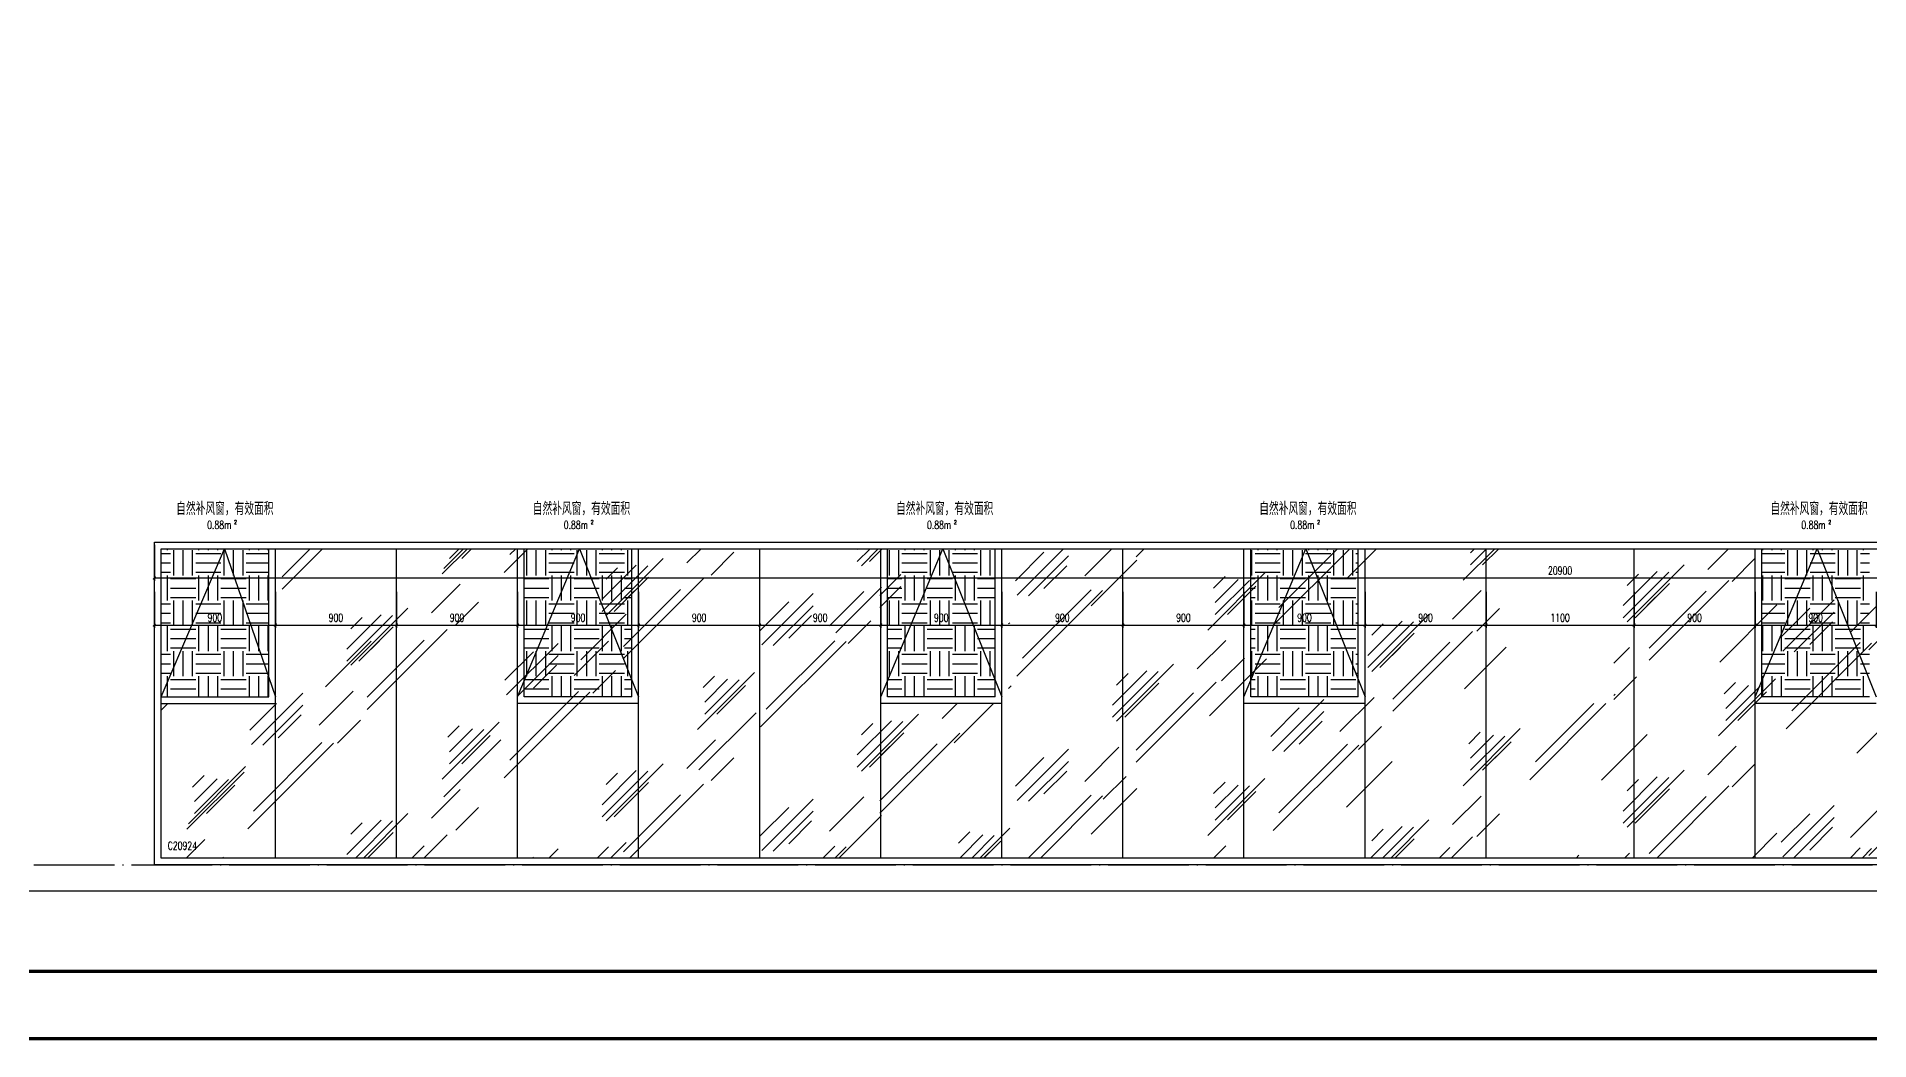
# Model space of a CAD drawing. Extents: x -4210259 to 293730, y -7499 to 868879.
# Drawn here: x -1084745 to -1071121, y 421208 to 428670 of the extents above; entities that cross this region are included whole.
import ezdxf
from ezdxf.enums import TextEntityAlignment as Align

# ---------------------------------------------------------------- set-up
doc = ezdxf.new("R2010")
doc.units = 0
doc.header["$LTSCALE"] = 1000
doc.header["$MEASUREMENT"] = 0
doc.linetypes.add('DOTE', pattern=[2.42, 2, -0.2, 0.02, -0.2])
doc.layers.get('Defpoints').update_dxf_attribs({"color": 210})
for name, color, linetype in [('0-cxFrame', 155, 'Continuous'), ('A-AXIS-DOTE', 14, 'DOTE'), ('A-CURTAIN', 134, 'Continuous'), ('A-LIN-V', 9, 'Continuous'), ('A-WINDOW', 140, 'Continuous'), ('A-门窗表显示尺寸', 160, 'Continuous'), ('SPACE', 7, 'Continuous'), ('SPACE_HATCH', 8, 'Continuous'), ('参考线', 8, 'Continuous')]:
    doc.layers.add(name, color=color, linetype=linetype)
doc.layers.add('0-cxText', color=131, linetype='Continuous', lineweight=25)
doc.layers.add('A-WALL-HATCH', color=8, linetype='Continuous', lineweight=13)
doc.styles.add('_TCH_SPACE', font='SIMPLEX', dxfattribs={"height": 5, "bigfont": 'GBCBIG'})
doc.styles.add('A-DIM_T3', font='SIMPLEX', dxfattribs={"width": 0.705882, "bigfont": 'GBCBIG'})
doc.styles.add('A-STANDARD', font='SIMPLEX', dxfattribs={"bigfont": 'GBCBIG'})
doc.styles.add('cx_tuming', font='')
doc.styles.add('cx_tuqian1', font='')
doc.styles.add('黑体', font='', dxfattribs={"height": 12})
doc.styles.get('cx_tuming').set_extended_font_data('SimHei')
doc.styles.get('cx_tuqian1').set_extended_font_data('SimSun')
doc.styles.get('黑体').set_extended_font_data('SimHei')
doc.dimstyles.new('A-DIM&&20', dxfattribs={"dimtxt": 59.5, "dimasz": 20, "dimexe": 20, "dimexo": 20, "dimgap": 25.25, "dimtad": 1, "dimdec": 0, "dimzin": 0, "dimdsep": 46, "dimtxsty": 'A-DIM_T3', "dimblk": 'ARCHTICK', "dimcen": 0.09, "dimclrt": 7, "dimazin": 2, "dimtfac": 1, "dimtdec": 0, "dimtix": 1, "dimtmove": 2, "dimatfit": 3, "dimfxl": 0, "dimtolj": 1, "dimtzin": 0, "dimarcsym": 0})
pattern_1 = [(0, (0, 0), (187.5, 187.5), [187.5, -187.5]), (0, (0, 70.31), (187.5, 187.5), [187.5, -187.5]), (0, (0, 140.62), (187.5, 187.5), [187.5, -187.5]), (90, (23.44, 164.06), (-187.5, 187.5), [187.5, -187.5]), (90, (93.75, 164.06), (-187.5, 187.5), [187.5, -187.5]), (90, (164.06, 164.06), (-187.5, 187.5), [187.5, -187.5])]

# ---------------------------------------------------------------- blocks, each defined once
blk = doc.blocks.new('TK22.A1 L(Dragon)')
at = {"layer": '0-cxFrame', "color": 7, "const_width": 0.5}
blk.add_lwpolyline([(0, 0), (-841, 0), (-841, 594), (0, 594)], close=True, dxfattribs=at)
at = {"layer": '0-cxFrame', "const_width": 0.5}
blk.add_lwpolyline([(-80, 10), (-821, 10), (-821, 584), (-80, 584)], close=True, dxfattribs=at)
at = {"style": '黑体', "flags": 4}
blk.add_attdef('图幅', text='', height=3.3, dxfattribs=at).set_placement((-40, 3), align=Align.RIGHT)
at = {"layer": '0-cxText', "flags": 4}
for tag, height, style, p in [('建设单位', 3.5, 'cx_tuming', (-45, 240)), ('项目名称', 3.5, 'cx_tuming', (-45, 210)), ('子项名称', 3.5, 'cx_tuming', (-45, 180)), ('工程编号', 3.3, 'cx_tuqian1', (-35, 165)), ('图名1', 3.5, 'cx_tuming', (-45, 87)), ('图名2', 3.5, 'cx_tuming', (-45, 79)), ('图名3', 3.5, 'cx_tuming', (-45, 71)), ('出图日期', 3.3, 'cx_tuqian1', (-39, 60)), ('专业', 3.3, 'cx_tuqian1', (-55, 52)), ('图号', 3.3, 'cx_tuqian1', (-55, 44)), ('版次', 3.3, 'cx_tuqian1', (-20, 44))]:
    blk.add_attdef(tag, text='', height=height, dxfattribs=dict(at, style=style)).set_placement(p, align=Align.MIDDLE)
at = {"layer": 'Defpoints', "color": 6, "flags": 4}
for tag, height, style, p in [('tufu', 3.3, '黑体', (-12, 12)), ('dwfname', 4, 'cx_tuqian1', (-80, 3))]:
    blk.add_attdef(tag, text='', height=height, dxfattribs=dict(at, style=style)).set_placement(p, align=Align.RIGHT)
blk = doc.blocks.new('_ArchTick')
at = {"color": 0, "linetype": 'ByBlock', "const_width": 0.4}
blk.add_lwpolyline([(-0.5, -0.5), (0.5, 0.5)], dxfattribs=at)
blk = doc.blocks.new('*D1271')
at = {"layer": 'A-门窗表显示尺寸', "color": 0, "lineweight": -2}
for p, q in [((161899, 519617), (161899, 519350)), ((182799, 519617), (182799, 519350)), ((161899, 519370), (182799, 519370))]:
    blk.add_line(p, q, dxfattribs=at)
at = {"layer": 'Defpoints', "color": 0}
for p in [(161899, 519637), (182799, 519637), (182799, 519370)]:
    blk.add_point(p, dxfattribs=at)
at = {"layer": 'A-门窗表显示尺寸', "color": 0, "lineweight": -2, "xscale": 20, "yscale": 20, "zscale": 20, "rotation": 180}
blk.add_blockref('_ArchTick', (161899, 519370), dxfattribs=at)
at = {"layer": 'A-门窗表显示尺寸', "color": 0, "lineweight": -2, "xscale": 20, "yscale": 20, "zscale": 20}
blk.add_blockref('_ArchTick', (182799, 519370), dxfattribs=at)
at = {"layer": 'A-门窗表显示尺寸', "color": 7, "insert": (172349, 519425), "char_height": 59.5, "attachment_point": 5, "style": 'A-DIM_T3'}
blk.add_mtext('\\A1;20900', dxfattribs=at)
blk = doc.blocks.new('*D1283')
at = {"layer": 'A-门窗表显示尺寸', "color": 0, "lineweight": -2}
for p, q in [((173799, 519267), (173799, 519000)), ((174699, 519267), (174699, 519000)), ((173799, 519020), (174699, 519020))]:
    blk.add_line(p, q, dxfattribs=at)
at = {"layer": 'Defpoints', "color": 0}
for p in [(173799, 519287), (174699, 519287), (174699, 519020)]:
    blk.add_point(p, dxfattribs=at)
at = {"layer": 'A-门窗表显示尺寸', "color": 0, "lineweight": -2, "xscale": 20, "yscale": 20, "zscale": 20, "rotation": 180}
blk.add_blockref('_ArchTick', (173799, 519020), dxfattribs=at)
at = {"layer": 'A-门窗表显示尺寸', "color": 0, "lineweight": -2, "xscale": 20, "yscale": 20, "zscale": 20}
blk.add_blockref('_ArchTick', (174699, 519020), dxfattribs=at)
at = {"layer": 'A-门窗表显示尺寸', "color": 7, "insert": (174249, 519075), "char_height": 59.5, "attachment_point": 5, "style": 'A-DIM_T3'}
blk.add_mtext('\\A1;900', dxfattribs=at)
blk = doc.blocks.new('*D1284')
at = {"layer": 'A-门窗表显示尺寸', "color": 0, "lineweight": -2}
for p, q in [((172899, 519267), (172899, 519000)), ((173799, 519267), (173799, 519000)), ((172899, 519020), (173799, 519020))]:
    blk.add_line(p, q, dxfattribs=at)
at = {"layer": 'Defpoints', "color": 0}
for p in [(172899, 519287), (173799, 519287), (173799, 519020)]:
    blk.add_point(p, dxfattribs=at)
at = {"layer": 'A-门窗表显示尺寸', "color": 0, "lineweight": -2, "xscale": 20, "yscale": 20, "zscale": 20, "rotation": 180}
blk.add_blockref('_ArchTick', (172899, 519020), dxfattribs=at)
at = {"layer": 'A-门窗表显示尺寸', "color": 0, "lineweight": -2, "xscale": 20, "yscale": 20, "zscale": 20}
blk.add_blockref('_ArchTick', (173799, 519020), dxfattribs=at)
at = {"layer": 'A-门窗表显示尺寸', "color": 7, "insert": (173349, 519075), "char_height": 59.5, "attachment_point": 5, "style": 'A-DIM_T3'}
blk.add_mtext('\\A1;900', dxfattribs=at)
blk = doc.blocks.new('*D1285')
at = {"layer": 'A-门窗表显示尺寸', "color": 0, "lineweight": -2}
for p, q in [((171799, 519267), (171799, 519000)), ((172899, 519267), (172899, 519000)), ((171799, 519020), (172899, 519020))]:
    blk.add_line(p, q, dxfattribs=at)
at = {"layer": 'Defpoints', "color": 0}
for p in [(171799, 519287), (172899, 519287), (172899, 519020)]:
    blk.add_point(p, dxfattribs=at)
at = {"layer": 'A-门窗表显示尺寸', "color": 0, "lineweight": -2, "xscale": 20, "yscale": 20, "zscale": 20, "rotation": 180}
blk.add_blockref('_ArchTick', (171799, 519020), dxfattribs=at)
at = {"layer": 'A-门窗表显示尺寸', "color": 0, "lineweight": -2, "xscale": 20, "yscale": 20, "zscale": 20}
blk.add_blockref('_ArchTick', (172899, 519020), dxfattribs=at)
at = {"layer": 'A-门窗表显示尺寸', "color": 7, "insert": (172349, 519075), "char_height": 59.5, "attachment_point": 5, "style": 'A-DIM_T3'}
blk.add_mtext('\\A1;1100', dxfattribs=at)
blk = doc.blocks.new('*D1286')
at = {"layer": 'A-门窗表显示尺寸', "color": 0, "lineweight": -2}
for p, q in [((170899, 519267), (170899, 519000)), ((171799, 519267), (171799, 519000)), ((170899, 519020), (171799, 519020))]:
    blk.add_line(p, q, dxfattribs=at)
at = {"layer": 'Defpoints', "color": 0}
for p in [(170899, 519287), (171799, 519287), (171799, 519020)]:
    blk.add_point(p, dxfattribs=at)
at = {"layer": 'A-门窗表显示尺寸', "color": 0, "lineweight": -2, "xscale": 20, "yscale": 20, "zscale": 20, "rotation": 180}
blk.add_blockref('_ArchTick', (170899, 519020), dxfattribs=at)
at = {"layer": 'A-门窗表显示尺寸', "color": 0, "lineweight": -2, "xscale": 20, "yscale": 20, "zscale": 20}
blk.add_blockref('_ArchTick', (171799, 519020), dxfattribs=at)
at = {"layer": 'A-门窗表显示尺寸', "color": 7, "insert": (171349, 519075), "char_height": 59.5, "attachment_point": 5, "style": 'A-DIM_T3'}
blk.add_mtext('\\A1;900', dxfattribs=at)
blk = doc.blocks.new('*D1287')
at = {"layer": 'A-门窗表显示尺寸', "color": 0, "lineweight": -2}
for p, q in [((169999, 519267), (169999, 519000)), ((170899, 519267), (170899, 519000)), ((169999, 519020), (170899, 519020))]:
    blk.add_line(p, q, dxfattribs=at)
at = {"layer": 'Defpoints', "color": 0}
for p in [(169999, 519287), (170899, 519287), (170899, 519020)]:
    blk.add_point(p, dxfattribs=at)
at = {"layer": 'A-门窗表显示尺寸', "color": 0, "lineweight": -2, "xscale": 20, "yscale": 20, "zscale": 20, "rotation": 180}
blk.add_blockref('_ArchTick', (169999, 519020), dxfattribs=at)
at = {"layer": 'A-门窗表显示尺寸', "color": 0, "lineweight": -2, "xscale": 20, "yscale": 20, "zscale": 20}
blk.add_blockref('_ArchTick', (170899, 519020), dxfattribs=at)
at = {"layer": 'A-门窗表显示尺寸', "color": 7, "insert": (170449, 519075), "char_height": 59.5, "attachment_point": 5, "style": 'A-DIM_T3'}
blk.add_mtext('\\A1;900', dxfattribs=at)
blk = doc.blocks.new('*D1288')
at = {"layer": 'A-门窗表显示尺寸', "color": 0, "lineweight": -2}
for p, q in [((169099, 519267), (169099, 519000)), ((169999, 519267), (169999, 519000)), ((169099, 519020), (169999, 519020))]:
    blk.add_line(p, q, dxfattribs=at)
at = {"layer": 'Defpoints', "color": 0}
for p in [(169099, 519287), (169999, 519287), (169999, 519020)]:
    blk.add_point(p, dxfattribs=at)
at = {"layer": 'A-门窗表显示尺寸', "color": 0, "lineweight": -2, "xscale": 20, "yscale": 20, "zscale": 20, "rotation": 180}
blk.add_blockref('_ArchTick', (169099, 519020), dxfattribs=at)
at = {"layer": 'A-门窗表显示尺寸', "color": 0, "lineweight": -2, "xscale": 20, "yscale": 20, "zscale": 20}
blk.add_blockref('_ArchTick', (169999, 519020), dxfattribs=at)
at = {"layer": 'A-门窗表显示尺寸', "color": 7, "insert": (169549, 519075), "char_height": 59.5, "attachment_point": 5, "style": 'A-DIM_T3'}
blk.add_mtext('\\A1;900', dxfattribs=at)
blk = doc.blocks.new('*D1289')
at = {"layer": 'A-门窗表显示尺寸', "color": 0, "lineweight": -2}
for p, q in [((168199, 519267), (168199, 519000)), ((169099, 519267), (169099, 519000)), ((168199, 519020), (169099, 519020))]:
    blk.add_line(p, q, dxfattribs=at)
at = {"layer": 'Defpoints', "color": 0}
for p in [(168199, 519287), (169099, 519287), (169099, 519020)]:
    blk.add_point(p, dxfattribs=at)
at = {"layer": 'A-门窗表显示尺寸', "color": 0, "lineweight": -2, "xscale": 20, "yscale": 20, "zscale": 20, "rotation": 180}
blk.add_blockref('_ArchTick', (168199, 519020), dxfattribs=at)
at = {"layer": 'A-门窗表显示尺寸', "color": 0, "lineweight": -2, "xscale": 20, "yscale": 20, "zscale": 20}
blk.add_blockref('_ArchTick', (169099, 519020), dxfattribs=at)
at = {"layer": 'A-门窗表显示尺寸', "color": 7, "insert": (168649, 519075), "char_height": 59.5, "attachment_point": 5, "style": 'A-DIM_T3'}
blk.add_mtext('\\A1;900', dxfattribs=at)
blk = doc.blocks.new('*D1290')
at = {"layer": 'A-门窗表显示尺寸', "color": 0, "lineweight": -2}
for p, q in [((167299, 519267), (167299, 519000)), ((168199, 519267), (168199, 519000)), ((167299, 519020), (168199, 519020))]:
    blk.add_line(p, q, dxfattribs=at)
at = {"layer": 'Defpoints', "color": 0}
for p in [(167299, 519287), (168199, 519287), (168199, 519020)]:
    blk.add_point(p, dxfattribs=at)
at = {"layer": 'A-门窗表显示尺寸', "color": 0, "lineweight": -2, "xscale": 20, "yscale": 20, "zscale": 20, "rotation": 180}
blk.add_blockref('_ArchTick', (167299, 519020), dxfattribs=at)
at = {"layer": 'A-门窗表显示尺寸', "color": 0, "lineweight": -2, "xscale": 20, "yscale": 20, "zscale": 20}
blk.add_blockref('_ArchTick', (168199, 519020), dxfattribs=at)
at = {"layer": 'A-门窗表显示尺寸', "color": 7, "insert": (167749, 519075), "char_height": 59.5, "attachment_point": 5, "style": 'A-DIM_T3'}
blk.add_mtext('\\A1;900', dxfattribs=at)
blk = doc.blocks.new('*D1291')
at = {"layer": 'A-门窗表显示尺寸', "color": 0, "lineweight": -2}
for p, q in [((166399, 519267), (166399, 519000)), ((167299, 519267), (167299, 519000)), ((166399, 519020), (167299, 519020))]:
    blk.add_line(p, q, dxfattribs=at)
at = {"layer": 'Defpoints', "color": 0}
for p in [(166399, 519287), (167299, 519287), (167299, 519020)]:
    blk.add_point(p, dxfattribs=at)
at = {"layer": 'A-门窗表显示尺寸', "color": 0, "lineweight": -2, "xscale": 20, "yscale": 20, "zscale": 20, "rotation": 180}
blk.add_blockref('_ArchTick', (166399, 519020), dxfattribs=at)
at = {"layer": 'A-门窗表显示尺寸', "color": 0, "lineweight": -2, "xscale": 20, "yscale": 20, "zscale": 20}
blk.add_blockref('_ArchTick', (167299, 519020), dxfattribs=at)
at = {"layer": 'A-门窗表显示尺寸', "color": 7, "insert": (166849, 519075), "char_height": 59.5, "attachment_point": 5, "style": 'A-DIM_T3'}
blk.add_mtext('\\A1;900', dxfattribs=at)
blk = doc.blocks.new('*D1292')
at = {"layer": 'A-门窗表显示尺寸', "color": 0, "lineweight": -2}
for p, q in [((165499, 519267), (165499, 519000)), ((166399, 519267), (166399, 519000)), ((165499, 519020), (166399, 519020))]:
    blk.add_line(p, q, dxfattribs=at)
at = {"layer": 'Defpoints', "color": 0}
for p in [(165499, 519287), (166399, 519287), (166399, 519020)]:
    blk.add_point(p, dxfattribs=at)
at = {"layer": 'A-门窗表显示尺寸', "color": 0, "lineweight": -2, "xscale": 20, "yscale": 20, "zscale": 20, "rotation": 180}
blk.add_blockref('_ArchTick', (165499, 519020), dxfattribs=at)
at = {"layer": 'A-门窗表显示尺寸', "color": 0, "lineweight": -2, "xscale": 20, "yscale": 20, "zscale": 20}
blk.add_blockref('_ArchTick', (166399, 519020), dxfattribs=at)
at = {"layer": 'A-门窗表显示尺寸', "color": 7, "insert": (165949, 519075), "char_height": 59.5, "attachment_point": 5, "style": 'A-DIM_T3'}
blk.add_mtext('\\A1;900', dxfattribs=at)
blk = doc.blocks.new('*D1293')
at = {"layer": 'A-门窗表显示尺寸', "color": 0, "lineweight": -2}
for p, q in [((164599, 519267), (164599, 519000)), ((165499, 519267), (165499, 519000)), ((164599, 519020), (165499, 519020))]:
    blk.add_line(p, q, dxfattribs=at)
at = {"layer": 'Defpoints', "color": 0}
for p in [(164599, 519287), (165499, 519287), (165499, 519020)]:
    blk.add_point(p, dxfattribs=at)
at = {"layer": 'A-门窗表显示尺寸', "color": 0, "lineweight": -2, "xscale": 20, "yscale": 20, "zscale": 20, "rotation": 180}
blk.add_blockref('_ArchTick', (164599, 519020), dxfattribs=at)
at = {"layer": 'A-门窗表显示尺寸', "color": 0, "lineweight": -2, "xscale": 20, "yscale": 20, "zscale": 20}
blk.add_blockref('_ArchTick', (165499, 519020), dxfattribs=at)
at = {"layer": 'A-门窗表显示尺寸', "color": 7, "insert": (165049, 519075), "char_height": 59.5, "attachment_point": 5, "style": 'A-DIM_T3'}
blk.add_mtext('\\A1;900', dxfattribs=at)
blk = doc.blocks.new('*D1294')
at = {"layer": 'A-门窗表显示尺寸', "color": 0, "lineweight": -2}
for p, q in [((163699, 519267), (163699, 519000)), ((164599, 519267), (164599, 519000)), ((163699, 519020), (164599, 519020))]:
    blk.add_line(p, q, dxfattribs=at)
at = {"layer": 'Defpoints', "color": 0}
for p in [(163699, 519287), (164599, 519287), (164599, 519020)]:
    blk.add_point(p, dxfattribs=at)
at = {"layer": 'A-门窗表显示尺寸', "color": 0, "lineweight": -2, "xscale": 20, "yscale": 20, "zscale": 20, "rotation": 180}
blk.add_blockref('_ArchTick', (163699, 519020), dxfattribs=at)
at = {"layer": 'A-门窗表显示尺寸', "color": 0, "lineweight": -2, "xscale": 20, "yscale": 20, "zscale": 20}
blk.add_blockref('_ArchTick', (164599, 519020), dxfattribs=at)
at = {"layer": 'A-门窗表显示尺寸', "color": 7, "insert": (164149, 519075), "char_height": 59.5, "attachment_point": 5, "style": 'A-DIM_T3'}
blk.add_mtext('\\A1;900', dxfattribs=at)
blk = doc.blocks.new('*D1295')
at = {"layer": 'A-门窗表显示尺寸', "color": 0, "lineweight": -2}
for p, q in [((162799, 519267), (162799, 519000)), ((163699, 519267), (163699, 519000)), ((162799, 519020), (163699, 519020))]:
    blk.add_line(p, q, dxfattribs=at)
at = {"layer": 'Defpoints', "color": 0}
for p in [(162799, 519287), (163699, 519287), (163699, 519020)]:
    blk.add_point(p, dxfattribs=at)
at = {"layer": 'A-门窗表显示尺寸', "color": 0, "lineweight": -2, "xscale": 20, "yscale": 20, "zscale": 20, "rotation": 180}
blk.add_blockref('_ArchTick', (162799, 519020), dxfattribs=at)
at = {"layer": 'A-门窗表显示尺寸', "color": 0, "lineweight": -2, "xscale": 20, "yscale": 20, "zscale": 20}
blk.add_blockref('_ArchTick', (163699, 519020), dxfattribs=at)
at = {"layer": 'A-门窗表显示尺寸', "color": 7, "insert": (163249, 519075), "char_height": 59.5, "attachment_point": 5, "style": 'A-DIM_T3'}
blk.add_mtext('\\A1;900', dxfattribs=at)
blk = doc.blocks.new('*D1296')
at = {"layer": 'A-门窗表显示尺寸', "color": 0, "lineweight": -2}
for p, q in [((161899, 519267), (161899, 519000)), ((162799, 519267), (162799, 519000)), ((161899, 519020), (162799, 519020))]:
    blk.add_line(p, q, dxfattribs=at)
at = {"layer": 'Defpoints', "color": 0}
for p in [(161899, 519287), (162799, 519287), (162799, 519020)]:
    blk.add_point(p, dxfattribs=at)
at = {"layer": 'A-门窗表显示尺寸', "color": 0, "lineweight": -2, "xscale": 20, "yscale": 20, "zscale": 20, "rotation": 180}
blk.add_blockref('_ArchTick', (161899, 519020), dxfattribs=at)
at = {"layer": 'A-门窗表显示尺寸', "color": 0, "lineweight": -2, "xscale": 20, "yscale": 20, "zscale": 20}
blk.add_blockref('_ArchTick', (162799, 519020), dxfattribs=at)
at = {"layer": 'A-门窗表显示尺寸', "color": 7, "insert": (162349, 519075), "char_height": 59.5, "attachment_point": 5, "style": 'A-DIM_T3'}
blk.add_mtext('\\A1;900', dxfattribs=at)
blk = doc.blocks.new('C21024-M')
at = {"layer": 'SPACE', "color": 1, "style": '_TCH_SPACE'}
for p in [(162061.7, 519837.5), (164712.5, 519837.5), (164712.5, 519837.5), (167412.5, 519837.5), (167412.5, 519837.5), (170112.5, 519837.5), (170112.5, 519837.5), (173912.5, 519837.5), (173912.5, 519837.5)]:
    blk.add_text('自然补风窗，有效面积', height=96.45, dxfattribs=at).set_placement(p)
at = {"layer": 'SPACE', "color": 1, "style": '_TCH_SPACE', "width": 0.705882}
for s, height, p in [('0.88m', 59.5, (162291.9, 519735.1)), ('2', 29.8, (162491.9, 519770.1)), ('0.88m', 59.5, (164942.7, 519735.1)), ('0.88m', 59.5, (164942.7, 519735.1)), ('2', 29.8, (165142.7, 519770.1)), ('2', 29.8, (165142.7, 519770.1)), ('0.88m', 59.5, (167642.7, 519735.1)), ('0.88m', 59.5, (167642.7, 519735.1)), ('2', 29.8, (167842.7, 519770.1)), ('2', 29.8, (167842.7, 519770.1)), ('0.88m', 59.5, (170342.7, 519735.1)), ('0.88m', 59.5, (170342.7, 519735.1)), ('2', 29.8, (170542.7, 519770.1)), ('2', 29.8, (170542.7, 519770.1)), ('0.88m', 59.5, (174142.7, 519735.1)), ('0.88m', 59.5, (174142.7, 519735.1)), ('2', 29.8, (174342.7, 519770.1)), ('2', 29.8, (174342.7, 519770.1))]:
    blk.add_text(s, height=height, dxfattribs=at).set_placement(p)
blk.add_wipeout([(161899.3, 517237.5), (182799.3, 517237.5), (182799.3, 519637.5), (161899.3, 519637.5)]).dxf.layer = '参考线'
at = {"layer": 'A-WALL-HATCH'}
h = blk.add_hatch(dxfattribs=at)
h.set_pattern_fill('玻璃2', color=256, scale=100, angle=180)
h.set_pattern_definition([(45, (1568211.1, 60), (0, 1527.35065), [600, -360, 600, -360, 240, -523.2816]), (45, (1568181.1, 90), (0, 1527.35065), [480, -600, 360, -360, 420, -463.2816]), (45, (1568181.1, 180), (0, 1527.35065), [360, -720, 240, -360, 540, -463.2816]), (45, (1568271.1, 90), (0, 1527.35065), [360, -720, 300, -1303.2815]), (45, (1568361.1, 180), (0, 1527.35065), [180, -900, 120, -1483.2815]), (45, (1568211.1, 330), (0, 1527.35065), [120, -900, 120, -480, 300, -763.2816]), (45, (1568751.1, 240), (0, 1527.35065), [600, -900, 720, -475.2816]), (45, (1568751.1, 150), (0, 1527.35065), [840, -600, 900, -355.2816]), (45, (1568901.1, 270), (0, -1697.0563), [600, -840, 480, -763.2816]), (45, (1568811.1, 450), (0, 1527.35065), [300, -1200, 360, -823.2816]), (45, (1568991.1, 360), (0, 1527.35065), [240, -1200, 240, -1003.2815])])
h.paths.add_polyline_path([(182749.3, 517287.5), (161949.3, 517287.5), (161949.3, 518437.5), (162849.3, 518437.5), (162849.3, 519587.5), (167449.3, 519587.5), (167449.3, 518437.5), (168249.3, 518437.5), (168249.3, 519587.5), (171949.3, 519587.5), (171949.3, 518437.5), (172749.3, 518437.5), (172749.3, 519587.5), (176449.3, 519587.5), (176449.3, 518437.5), (177249.3, 518437.5), (177249.3, 519587.5), (181849.3, 519587.5), (181849.3, 518437.5), (182749.3, 518437.5)])
at = {"layer": 'SPACE_HATCH'}
h = blk.add_hatch(dxfattribs=at)
h.set_pattern_fill('土壤', color=1, scale=50, style=0)
h.set_pattern_definition(pattern_1)
h.paths.add_polyline_path([(161949.3, 518487.5), (162749.3, 518487.5), (162749.3, 519587.5), (161949.3, 519587.5)])
h = blk.add_hatch(dxfattribs=at)
h.set_pattern_fill('土壤', color=1, scale=50, style=0)
h.set_pattern_definition(pattern_1)
h.paths.add_polyline_path([(165449.3, 518487.5), (164649.3, 518487.5), (164649.3, 519587.5), (165449.3, 519587.5)])
h = blk.add_hatch(dxfattribs=at)
h.set_pattern_fill('土壤', color=1, scale=50, style=0)
h.set_pattern_definition(pattern_1)
h.paths.add_polyline_path([(165449.3, 518487.5), (164649.3, 518487.5), (164649.3, 519587.5), (165449.3, 519587.5)])
h = blk.add_hatch(dxfattribs=at)
h.set_pattern_fill('土壤', color=1, scale=50, style=0)
h.set_pattern_definition(pattern_1)
h.paths.add_polyline_path([(168149.3, 518487.5), (167349.3, 518487.5), (167349.3, 519587.5), (168149.3, 519587.5)])
h = blk.add_hatch(dxfattribs=at)
h.set_pattern_fill('土壤', color=1, scale=50, style=0)
h.set_pattern_definition(pattern_1)
h.paths.add_polyline_path([(168149.3, 518487.5), (167349.3, 518487.5), (167349.3, 519587.5), (168149.3, 519587.5)])
h = blk.add_hatch(dxfattribs=at)
h.set_pattern_fill('土壤', color=1, scale=50, style=0)
h.set_pattern_definition(pattern_1)
h.paths.add_polyline_path([(170849.3, 518487.5), (170049.3, 518487.5), (170049.3, 519587.5), (170849.3, 519587.5)])
h = blk.add_hatch(dxfattribs=at)
h.set_pattern_fill('土壤', color=1, scale=50, style=0)
h.set_pattern_definition(pattern_1)
h.paths.add_polyline_path([(170849.3, 518487.5), (170049.3, 518487.5), (170049.3, 519587.5), (170849.3, 519587.5)])
h = blk.add_hatch(dxfattribs=at)
h.set_pattern_fill('土壤', color=1, scale=50, style=0)
h.set_pattern_definition(pattern_1)
h.paths.add_polyline_path([(174649.3, 518487.5), (173849.3, 518487.5), (173849.3, 519587.5), (174649.3, 519587.5)])
h = blk.add_hatch(dxfattribs=at)
h.set_pattern_fill('土壤', color=1, scale=50, style=0)
h.set_pattern_definition(pattern_1)
h.paths.add_polyline_path([(174649.3, 518487.5), (173849.3, 518487.5), (173849.3, 519587.5), (174649.3, 519587.5)])
at = {"layer": 'A-WINDOW'}
for p, q in [((162749.3, 518487.5), (162749.3, 519587.5)), ((162799.3, 517287.5), (162799.3, 519587.5)), ((163699.3, 517287.5), (163699.3, 519587.5)), ((164599.3, 517287.5), (164599.3, 519587.5)), ((164649.3, 518487.5), (164649.3, 519587.5)), ((165449.3, 518487.5), (165449.3, 519587.5)), ((165499.3, 517287.5), (165499.3, 519587.5)), ((166399.3, 517287.5), (166399.3, 519587.5)), ((167299.3, 517287.5), (167299.3, 519587.5)), ((167349.3, 518487.5), (167349.3, 519587.5)), ((168149.3, 518487.5), (168149.3, 519587.5)), ((168199.3, 517287.5), (168199.3, 519587.5)), ((169099.3, 517287.5), (169099.3, 519587.5)), ((169999.3, 517287.5), (169999.3, 519587.5)), ((170049.3, 518487.5), (170049.3, 519587.5)), ((170849.3, 518487.5), (170849.3, 519587.5)), ((170899.3, 517287.5), (170899.3, 519587.5)), ((171799.3, 517287.5), (171799.3, 519587.5)), ((172899.3, 517287.5), (172899.3, 519587.5)), ((173799.3, 517287.5), (173799.3, 519587.5)), ((173849.3, 518487.5), (173849.3, 519587.5)), ((161949.3, 518487.5), (162749.3, 518487.5)), ((161949.3, 518437.5), (162799.3, 518437.5)), ((165499.3, 518437.5), (164599.3, 518437.5)), ((165449.3, 518487.5), (164649.3, 518487.5)), ((168199.3, 518437.5), (167299.3, 518437.5)), ((168149.3, 518487.5), (167349.3, 518487.5)), ((170899.3, 518437.5), (169999.3, 518437.5)), ((170849.3, 518487.5), (170049.3, 518487.5)), ((174699.3, 518437.5), (173799.3, 518437.5)), ((174649.3, 518487.5), (173849.3, 518487.5))]:
    blk.add_line(p, q, dxfattribs=at)
for points in [[(182799.3, 517237.5), (161899.3, 517237.5), (161899.3, 519637.5), (182799.3, 519637.5)], [(182749.3, 517287.5), (161949.3, 517287.5), (161949.3, 519587.5), (182749.3, 519587.5)]]:
    blk.add_lwpolyline(points, close=True, dxfattribs=at)
for points in [[(161949.3, 518487.5), (162420, 519587.5), (162799.3, 518487.5)], [(164599.3, 518487.5), (165060, 519587.5), (165499.3, 518487.5)], [(167299.3, 518487.5), (167760, 519587.5), (168199.3, 518487.5)], [(169999.3, 518487.5), (170460, 519587.5), (170899.3, 518487.5)], [(173799.3, 518487.5), (174260, 519587.5), (174699.3, 518487.5)]]:
    blk.add_lwpolyline(points, dxfattribs=at)
at = {"layer": 'A-门窗表显示尺寸', "color": 3, "style": 'A-STANDARD', "width": 0.705882}
blk.add_text('C20924', height=59.5, dxfattribs=at).set_placement((161998.9, 517350))
at = {"layer": 'A-门窗表显示尺寸'}
for p1, p2, picture, middle in [((161899.3, 519637.5), (182799.3, 519637.5), '*D1271', (172349.3, 519425)), ((161899.3, 519287.5), (162799.3, 519287.5), '*D1296', (162349.3, 519075)), ((162799.3, 519287.5), (163699.3, 519287.5), '*D1295', (163249.3, 519075)), ((163699.3, 519287.5), (164599.3, 519287.5), '*D1294', (164149.3, 519075)), ((164599.3, 519287.5), (165499.3, 519287.5), '*D1293', (165049.3, 519075)), ((165499.3, 519287.5), (166399.3, 519287.5), '*D1292', (165949.3, 519075)), ((166399.3, 519287.5), (167299.3, 519287.5), '*D1291', (166849.3, 519075)), ((167299.3, 519287.5), (168199.3, 519287.5), '*D1290', (167749.3, 519075)), ((168199.3, 519287.5), (169099.3, 519287.5), '*D1289', (168649.3, 519075)), ((169099.3, 519287.5), (169999.3, 519287.5), '*D1288', (169549.3, 519075)), ((169999.3, 519287.5), (170899.3, 519287.5), '*D1287', (170449.3, 519075)), ((170899.3, 519287.5), (171799.3, 519287.5), '*D1286', (171349.3, 519075)), ((171799.3, 519287.5), (172899.3, 519287.5), '*D1285', (172349.3, 519075)), ((172899.3, 519287.5), (173799.3, 519287.5), '*D1284', (173349.3, 519075)), ((173799.3, 519287.5), (174699.3, 519287.5), '*D1283', (174249.3, 519075))]:
    dim = blk.add_aligned_dim(p1=p1, p2=p2, distance=-267.5, dimstyle='A-DIM&&20', dxfattribs=at)
    dim.commit()
    dim.dimension.update_dxf_attribs({"geometry": picture, "text_midpoint": middle})

msp = doc.modelspace()

# ---------------------------------------------------------------- linework, layer by layer
at = {"layer": 'A-AXIS-DOTE', "linetype": 'DOTE', "ltscale": 0.3}
msp.add_line((-1098560, 422512.6), (-1061510, 422512.6), dxfattribs=at)
at = {"layer": 'A-CURTAIN'}
for p, q in [((-1098560, 422320), (-1061510, 422320)), ((-1061510, 421720), (-1098560, 421720))]:
    msp.add_line(p, q, dxfattribs=at)

# ---------------------------------------------------------------- block references
at = {"layer": '0-cxFrame', "xscale": 50, "yscale": 50, "zscale": 50}
msp.add_blockref('TK22.A1 L(Dragon)', (-1057510, 421220), dxfattribs=at)

# ---------------------------------------------------------------- next in the draw order: block references
at = {"layer": 'A-LIN-V'}
msp.add_blockref('C21024-M', (-1245769.3, -94724.9), dxfattribs=at)

doc.saveas('drawing.dxf')
